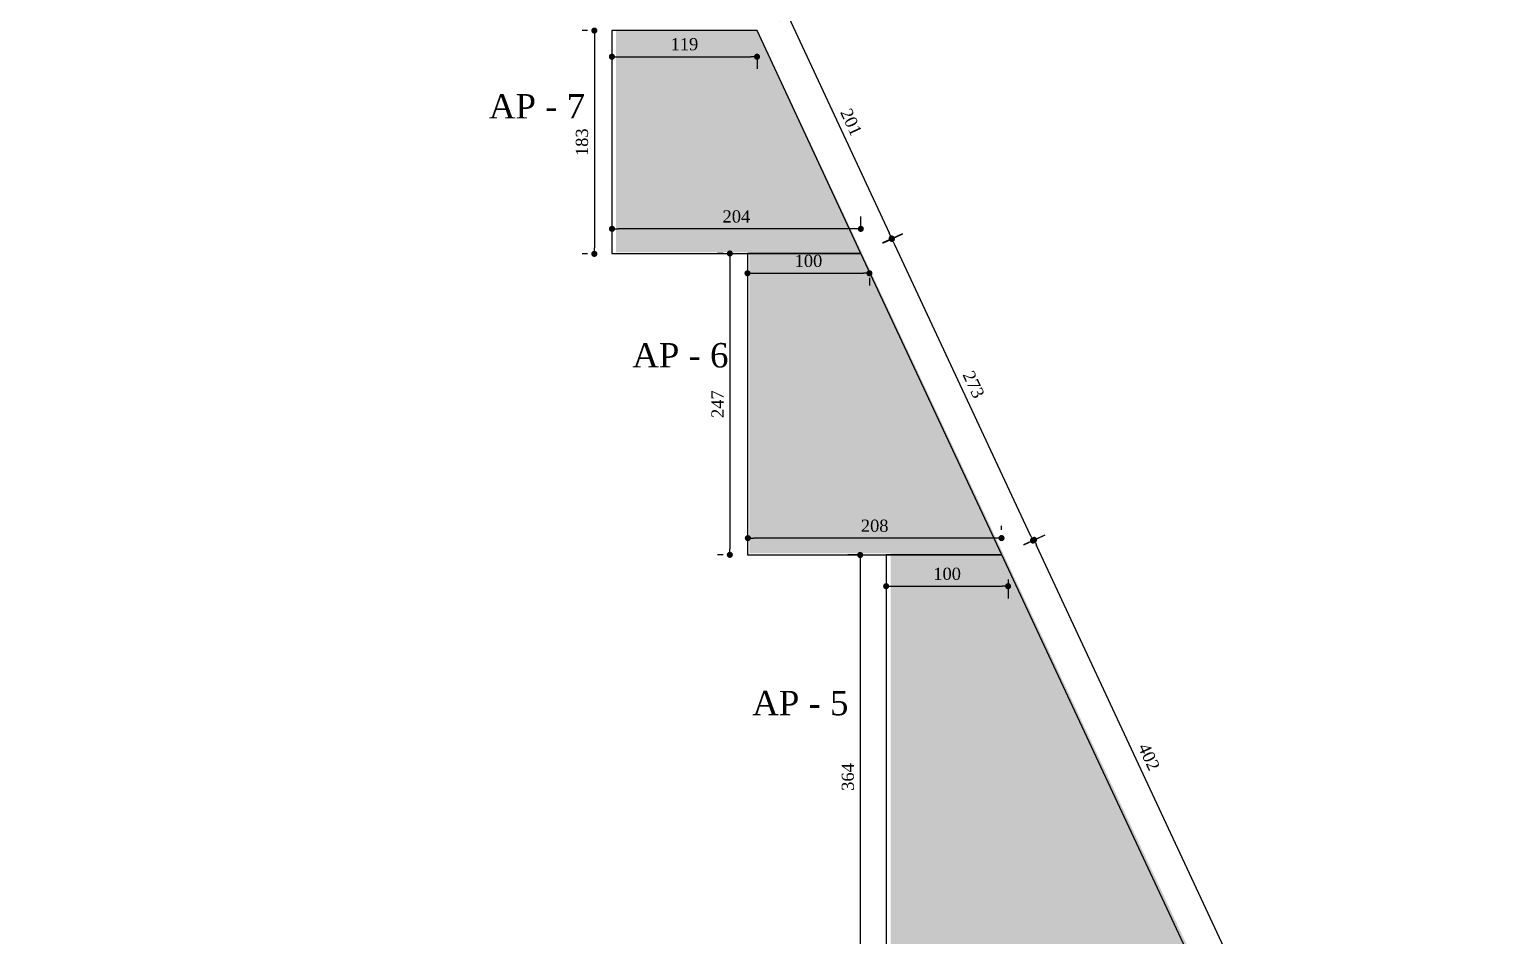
# Model space of a CAD drawing. Header units: centimetres. Extents: x -48696 to 156237, y -5617 to 29024.
# Drawn here: x -47853 to -46653, y 10292 to 11035 of the extents above; entities that cross this region are included whole.
import ezdxf

# ---------------------------------------------------------------- set-up
doc = ezdxf.new("R2010")
doc.units = ezdxf.units.CM
doc.layers.add('Pilares Sub-solo', color=7, linetype='Continuous', lineweight=70)
doc.styles.add('Valéria', font='romantic.ttf', dxfattribs={"height": 10})
doc.dimstyles.new('Cota - 50', dxfattribs={"dimtxt": 10, "dimasz": 5, "dimexe": 10, "dimexo": 20, "dimgap": 5, "dimtad": 1, "dimtxsty": 'Valéria', "dimblk": 'DOT', "dimcen": 0, "dimclrd": 12, "dimclre": 12, "dimclrt": 2, "dimazin": 2, "dimtfac": 1, "dimtix": 1, "dimtmove": 0, "dimatfit": 3, "dimldrblk": 'DOT', "dimfxl": 1, "dimarcsym": 0})

# ---------------------------------------------------------------- blocks, each defined once
blk = doc.blocks.new('_Dot')
at = {"color": 0, "linetype": 'ByBlock', "lineweight": -2}
blk.add_line((-0.5, 0), (-1, 0), dxfattribs=at)
at = {"color": 0, "linetype": 'ByBlock', "const_width": 0.5}
blk.add_lwpolyline([(-0.25, 0, 1), (0.25, 0, 1)], format="xyb", close=True, dxfattribs=at)
blk = doc.blocks.new('*D1864')
at = {"color": 12, "lineweight": -2, "transparency": 16777216}
for p, q in [((-47037.7, 10612.2), (-47020.3, 10620.3)), ((-46861.5, 10256.3), (-47027.3, 10611.5)), ((-46867.7, 10247.9), (-46850.3, 10256))]:
    blk.add_line(p, q, dxfattribs=at)
at = {"layer": 'Defpoints', "color": 0, "transparency": 16777216}
for p in [(-47029.4, 10616.1), (-47055.9, 10603.7), (-46885.8, 10239.4)]:
    blk.add_point(p, dxfattribs=at)
at = {"color": 12, "lineweight": -2, "transparency": 16777216, "xscale": 5, "yscale": 5, "zscale": 5}
for p, rotation in [((-47029.4, 10616.1), 115.0210508183931), ((-46859.4, 10251.8), 295.0210508183931)]:
    blk.add_blockref('_Dot', p, dxfattribs=dict(at, rotation=rotation))
at = {"color": 2, "transparency": 16777216, "insert": (-46935.2, 10438.2), "char_height": 10, "attachment_point": 5, "rotation": 295.0211, "style": 'Valéria'}
blk.add_mtext('402', dxfattribs=at)
blk = doc.blocks.new('*D1865')
at = {"color": 12, "lineweight": -2, "transparency": 16777216}
for p, q in [((-47170.7, 10603.7), (-47182, 10603.7)), ((-47172, 10598.7), (-47172, 10244.7)), ((-47170.7, 10239.7), (-47182, 10239.7))]:
    blk.add_line(p, q, dxfattribs=at)
at = {"layer": 'Defpoints', "color": 0, "transparency": 16777216}
for p in [(-47150.7, 10603.7), (-47172, 10239.7), (-47150.7, 10239.7)]:
    blk.add_point(p, dxfattribs=at)
at = {"color": 12, "lineweight": -2, "transparency": 16777216, "xscale": 5, "yscale": 5, "zscale": 5}
for p, rotation in [((-47172, 10603.7), 90), ((-47172, 10239.7), 270)]:
    blk.add_blockref('_Dot', p, dxfattribs=dict(at, rotation=rotation))
at = {"color": 2, "transparency": 16777216, "insert": (-47182.1, 10421.7), "char_height": 10, "attachment_point": 5, "rotation": 90, "style": 'Valéria'}
blk.add_mtext('364', dxfattribs=at)
blk = doc.blocks.new('*D1866')
at = {"color": 12, "lineweight": -2, "transparency": 16777216}
for p, q in [((-47150.7, 10583.7), (-47150.7, 10568.1)), ((-47145.7, 10578.1), (-47055.7, 10578.1)), ((-47050.7, 10583.7), (-47050.7, 10568.1))]:
    blk.add_line(p, q, dxfattribs=at)
at = {"layer": 'Defpoints', "color": 0, "transparency": 16777216}
for p in [(-47150.7, 10603.7), (-47050.7, 10603.7), (-47050.7, 10578.1)]:
    blk.add_point(p, dxfattribs=at)
at = {"color": 12, "lineweight": -2, "transparency": 16777216, "xscale": 5, "yscale": 5, "zscale": 5, "rotation": 180}
blk.add_blockref('_Dot', (-47150.7, 10578.1), dxfattribs=at)
at = {"color": 12, "lineweight": -2, "transparency": 16777216, "xscale": 5, "yscale": 5, "zscale": 5}
blk.add_blockref('_Dot', (-47050.7, 10578.1), dxfattribs=at)
at = {"color": 2, "transparency": 16777216, "insert": (-47100.7, 10588.2), "char_height": 10, "attachment_point": 5, "style": 'Valéria'}
blk.add_mtext('100', dxfattribs=at)
blk = doc.blocks.new('*D1867')
at = {"color": 12, "lineweight": -2, "transparency": 16777216}
for p, q in [((-47153.3, 10859.3), (-47137, 10867)), ((-47143.9, 10858.2), (-47032.5, 10620)), ((-47037.7, 10612), (-47021.3, 10619.7))]:
    blk.add_line(p, q, dxfattribs=at)
at = {"layer": 'Defpoints', "color": 0, "transparency": 16777216}
for p in [(-47171.5, 10850.8), (-47030.3, 10615.5), (-47055.8, 10603.6)]:
    blk.add_point(p, dxfattribs=at)
at = {"color": 12, "lineweight": -2, "transparency": 16777216, "xscale": 5, "yscale": 5, "zscale": 5}
for p, rotation in [((-47146, 10862.7), 115.0719392708607), ((-47030.3, 10615.5), 295.0719392708607)]:
    blk.add_blockref('_Dot', p, dxfattribs=dict(at, rotation=rotation))
at = {"color": 2, "transparency": 16777216, "insert": (-47079, 10743.4), "char_height": 10, "attachment_point": 5, "rotation": 295.0719, "style": 'Valéria'}
blk.add_mtext('273', dxfattribs=at)
blk = doc.blocks.new('*D1868')
at = {"color": 12, "lineweight": -2, "transparency": 16777216}
for p, q in [((-47264.1, 10624.2), (-47264.1, 10627.5)), ((-47056.1, 10624.2), (-47056.1, 10627.5)), ((-47061.1, 10617.5), (-47259.1, 10617.5))]:
    blk.add_line(p, q, dxfattribs=at)
at = {"layer": 'Defpoints', "color": 0, "transparency": 16777216}
for p in [(-47264.1, 10617.5), (-47264.1, 10604.2), (-47056.1, 10604.2)]:
    blk.add_point(p, dxfattribs=at)
at = {"color": 12, "lineweight": -2, "transparency": 16777216, "xscale": 5, "yscale": 5, "zscale": 5, "rotation": 180}
blk.add_blockref('_Dot', (-47264.1, 10617.5), dxfattribs=at)
at = {"color": 12, "lineweight": -2, "transparency": 16777216, "xscale": 5, "yscale": 5, "zscale": 5}
blk.add_blockref('_Dot', (-47056.1, 10617.5), dxfattribs=at)
at = {"color": 2, "transparency": 16777216, "insert": (-47160.1, 10627.6), "char_height": 10, "attachment_point": 5, "style": 'Valéria'}
blk.add_mtext('208', dxfattribs=at)
blk = doc.blocks.new('*D1869')
at = {"color": 12, "lineweight": -2, "transparency": 16777216}
for p, q in [((-47284.4, 10850.8), (-47288.9, 10850.8)), ((-47278.9, 10845.8), (-47278.9, 10608.8)), ((-47284.4, 10603.8), (-47288.9, 10603.8))]:
    blk.add_line(p, q, dxfattribs=at)
at = {"layer": 'Defpoints', "color": 0, "transparency": 16777216}
for p in [(-47264.4, 10850.8), (-47278.9, 10603.8), (-47264.4, 10603.8)]:
    blk.add_point(p, dxfattribs=at)
at = {"color": 12, "lineweight": -2, "transparency": 16777216, "xscale": 5, "yscale": 5, "zscale": 5}
for p, rotation in [((-47278.9, 10850.8), 90), ((-47278.9, 10603.8), 270)]:
    blk.add_blockref('_Dot', p, dxfattribs=dict(at, rotation=rotation))
at = {"color": 2, "transparency": 16777216, "insert": (-47289, 10727.3), "char_height": 10, "attachment_point": 5, "rotation": 90, "style": 'Valéria'}
blk.add_mtext('247', dxfattribs=at)
blk = doc.blocks.new('*D1854')
at = {"color": 12, "lineweight": -2, "transparency": 16777216}
for p, q in [((-47264.4, 10830.8), (-47264.4, 10824.6)), ((-47259.4, 10834.6), (-47169.4, 10834.6)), ((-47164.4, 10830.8), (-47164.4, 10824.6))]:
    blk.add_line(p, q, dxfattribs=at)
at = {"layer": 'Defpoints', "color": 0, "transparency": 16777216}
for p in [(-47264.4, 10850.8), (-47164.4, 10850.8), (-47164.4, 10834.6)]:
    blk.add_point(p, dxfattribs=at)
at = {"color": 12, "lineweight": -2, "transparency": 16777216, "xscale": 5, "yscale": 5, "zscale": 5, "rotation": 180}
blk.add_blockref('_Dot', (-47264.4, 10834.6), dxfattribs=at)
at = {"color": 12, "lineweight": -2, "transparency": 16777216, "xscale": 5, "yscale": 5, "zscale": 5}
blk.add_blockref('_Dot', (-47164.4, 10834.6), dxfattribs=at)
at = {"color": 2, "transparency": 16777216, "insert": (-47214.4, 10844.7), "char_height": 10, "attachment_point": 5, "style": 'Valéria'}
blk.add_mtext('100', dxfattribs=at)
blk = doc.blocks.new('*D1855')
at = {"color": 12, "lineweight": -2, "transparency": 16777216}
for p, q in [((-47375.5, 10870.8), (-47375.5, 10881)), ((-47171.5, 10870.8), (-47171.5, 10881)), ((-47176.5, 10871), (-47370.5, 10871))]:
    blk.add_line(p, q, dxfattribs=at)
at = {"layer": 'Defpoints', "color": 0, "transparency": 16777216}
for p in [(-47375.5, 10871), (-47375.5, 10850.8), (-47171.5, 10850.8)]:
    blk.add_point(p, dxfattribs=at)
at = {"color": 12, "lineweight": -2, "transparency": 16777216, "xscale": 5, "yscale": 5, "zscale": 5, "rotation": 180}
blk.add_blockref('_Dot', (-47375.5, 10871), dxfattribs=at)
at = {"color": 12, "lineweight": -2, "transparency": 16777216, "xscale": 5, "yscale": 5, "zscale": 5}
blk.add_blockref('_Dot', (-47171.5, 10871), dxfattribs=at)
at = {"color": 2, "transparency": 16777216, "insert": (-47273.5, 10881.1), "char_height": 10, "attachment_point": 5, "style": 'Valéria'}
blk.add_mtext('204', dxfattribs=at)
blk = doc.blocks.new('*D1870')
at = {"color": 12, "lineweight": -2, "transparency": 16777216}
for p, q in [((-47395.6, 11033.5), (-47400, 11033.5)), ((-47390, 11028.5), (-47390, 10855.5)), ((-47395.5, 10850.5), (-47400, 10850.5))]:
    blk.add_line(p, q, dxfattribs=at)
at = {"layer": 'Defpoints', "color": 0, "transparency": 16777216}
for p in [(-47375.6, 11033.5), (-47390, 10850.5), (-47375.5, 10850.5)]:
    blk.add_point(p, dxfattribs=at)
at = {"color": 12, "lineweight": -2, "transparency": 16777216, "xscale": 5, "yscale": 5, "zscale": 5}
for p, rotation in [((-47390, 11033.5), 90), ((-47390, 10850.5), 270)]:
    blk.add_blockref('_Dot', p, dxfattribs=dict(at, rotation=rotation))
at = {"color": 2, "transparency": 16777216, "insert": (-47400.1, 10942), "char_height": 10, "attachment_point": 5, "rotation": 90, "style": 'Valéria'}
blk.add_mtext('183', dxfattribs=at)
blk = doc.blocks.new('*D1871')
at = {"color": 12, "lineweight": -2, "transparency": 16777216}
for p, q in [((-47238.3, 11041.9), (-47222, 11049.5)), ((-47228.9, 11040.8), (-47148.3, 10867.6)), ((-47153.5, 10859.7), (-47137.1, 10867.3))]:
    blk.add_line(p, q, dxfattribs=at)
at = {"layer": 'Defpoints', "color": 0, "transparency": 16777216}
for p in [(-47256.5, 11033.5), (-47146.2, 10863.1), (-47171.7, 10851.2)]:
    blk.add_point(p, dxfattribs=at)
at = {"color": 12, "lineweight": -2, "transparency": 16777216, "xscale": 5, "yscale": 5, "zscale": 5}
for p, rotation in [((-47231, 11045.3), 114.9621937027988), ((-47146.2, 10863.1), 294.9621937027988)]:
    blk.add_blockref('_Dot', p, dxfattribs=dict(at, rotation=rotation))
at = {"color": 2, "transparency": 16777216, "insert": (-47179.4, 10958.5), "char_height": 10, "attachment_point": 5, "rotation": 294.9622, "style": 'Valéria'}
blk.add_mtext('201', dxfattribs=at)
blk = doc.blocks.new('*D1845')
at = {"color": 12, "lineweight": -2, "transparency": 16777216}
for p, q in [((-47375.6, 11013.5), (-47375.6, 11002.1)), ((-47370.6, 11012.1), (-47261.6, 11012.1)), ((-47256.6, 11013.5), (-47256.6, 11002.1))]:
    blk.add_line(p, q, dxfattribs=at)
at = {"layer": 'Defpoints', "color": 0, "transparency": 16777216}
for p in [(-47375.6, 11033.5), (-47256.6, 11033.5), (-47256.6, 11012.1)]:
    blk.add_point(p, dxfattribs=at)
at = {"color": 12, "lineweight": -2, "transparency": 16777216, "xscale": 5, "yscale": 5, "zscale": 5, "rotation": 180}
blk.add_blockref('_Dot', (-47375.6, 11012.1), dxfattribs=at)
at = {"color": 12, "lineweight": -2, "transparency": 16777216, "xscale": 5, "yscale": 5, "zscale": 5}
blk.add_blockref('_Dot', (-47256.6, 11012.1), dxfattribs=at)
at = {"color": 2, "transparency": 16777216, "insert": (-47316.1, 11022.3), "char_height": 10, "attachment_point": 5, "style": 'Valéria'}
blk.add_mtext('119', dxfattribs=at)

msp = doc.modelspace()

# ---------------------------------------------------------------- hatches: boundary and pattern name
h = msp.add_hatch()
h.set_pattern_fill('GRASS2', color=74, scale=15, pattern_type=2)
h.set_pattern_definition([(360, (-31988.858, -1586.157), (15, 15), [2.25, -0.45, 0.6, -0.45, 2.25, -9]), (360, (-31989.608, -1585.707), (15, 15), [1.5, -1.125, 2.25, -1.125, 1.5, -7.5]), (360, (-31984.358, -1579.707), (15, 15), [1.875, -0.75, 1.875, -10.5]), (360, (-31991.858, -1576.707), (15, 15), [0.75, -1.5, 0.75, -12]), (90, (-31990.358, -1576.707), (-15, 15), [1.35, -13.65]), (90, (-31985.858, -1585.707), (-15, 15), [1.5, -13.5]), (90, (-31982.108, -1579.707), (-15, 15), [1.5, -13.5]), (45, (-31983.908, -1585.857), (9e-15, 15), [1.5, -19.713203]), (135, (-31987.808, -1585.857), (-15, 9e-15), [1.5, -19.713203]), (63.43495, (-31984.358, -1585.782), (8e-10, 15), [1.5, -32.04102]), (75.963757, (-31985.1082, -1585.7068), (5e-10, 15), [1.5, -60.346584]), (75.963757, (-31981.3582, -1579.7068), (5e-10, 15), [1.2, -60.646584]), (75.963757, (-31990.0582, -1576.7068), (5e-10, 15), [1.05, -60.796584]), (104.036243, (-31986.6082, -1585.7068), (-5e-10, 15), [1.5, -60.346584]), (104.036243, (-31982.8582, -1579.7068), (-5e-10, 15), [1.2, -60.646584]), (104.036243, (-31990.6582, -1576.7068), (-5e-10, 15), [1.05, -60.796584]), (116.56505, (-31987.358, -1585.782), (-6e-09, 15), [1.5, -32.041002])])
h.paths.add_polyline_path([(-47467.36986, 9749.88833), (-47853.37075, 9749.88833), (-47853.37075, 9999.78841), (-47467.36986, 9999.78841)])
h.paths.add_polyline_path([(-47348.37061, 9999.88117), (-47367.36986, 9999.88117), (-47367.36986, 9749.88833), (-47348.37061, 9749.88833)])
h.paths.add_polyline_path([(-47199.33466, 9764.15322), (-47225.89845, 9762.23389), (-47248.85063, 9763.59737), (-47248.85063, 9754.99114), (-47199.33466, 9754.99114)])
h.paths.add_polyline_path([(-46940.46705, 9760.71203), (-46968.34714, 9757.93402), (-46999.33466, 9761.67896), (-46999.33466, 9754.99114), (-46940.46705, 9754.99114)])
h.paths.add_polyline_path([(-46840.01049, 10147.64839), (-46839.92873, 9749.99678), (-46653.28943, 9750.08599)])
h.paths.add_polyline_path([(-46879.2158, 9818.14257), (-46841.82239, 9818.14257), (-46841.82239, 9810.08599), (-46840.01049, 9810.08599), (-46840.01049, 9820.08599), (-46879.2158, 9820.08599)])
h.paths.add_polyline_path([(-47138.1706, 9818.14257), (-47055.92381, 9818.14257), (-47055.92381, 9820.93818), (-47138.1706, 9820.93818)])
h.paths.add_polyline_path([(-47135.24626, 9887.39034), (-47057.55297, 9887.39034), (-47057.55297, 9890.73873), (-47135.24626, 9890.73873)])
h.paths.add_polyline_path([(-47134.70108, 9957.22772), (-47057.76816, 9957.22772), (-47057.76816, 9962.01736), (-47134.70108, 9962.01736)])
h.paths.add_polyline_path([(-47134.65214, 10028.50635), (-47057.71822, 10028.50635), (-47057.71822, 10032.09588), (-47134.65214, 10032.09588)])
h.paths.add_polyline_path([(-47134.67603, 10098.58486), (-47057.49261, 10098.58486), (-47057.49261, 10100.90136), (-47134.67603, 10100.90136)])
h.paths.add_polyline_path([(-47134.97507, 10167.39034), (-47056.0233, 10167.39034), (-47056.0233, 10170.79844), (-47134.97507, 10170.79844)])
h.paths.add_polyline_path([(-47338.27284, 10167.49687), (-47313.79383, 10167.49687), (-47313.79383, 10170.90136), (-47338.27086, 10170.90136)])
h.paths.add_polyline_path([(-47338.31309, 10098.49375), (-47315.1118, 10098.49375), (-47315.1118, 10100.90136), (-47338.31168, 10100.90136)])
h.paths.add_polyline_path([(-47348.23002, 10027.39035), (-47315.25986, 10027.39035), (-47315.25986, 10030.90136), (-47348.23003, 10030.90136), (-47348.23003, 10020.90136), (-47348.23002, 10020.90136)])
h.paths.add_polyline_path([(-47348.23002, 9957.39035), (-47315.3089, 9957.39035), (-47315.3089, 9960.90136), (-47348.23003, 9960.90136), (-47348.23003, 9950.90136), (-47348.23002, 9950.90136)])
h.paths.add_polyline_path([(-47348.23003, 9887.39035), (-47315.07774, 9887.39035), (-47315.07774, 9890.90136), (-47348.23003, 9890.90136)])
h.paths.add_polyline_path([(-47348.37061, 9817.39035), (-47312.48669, 9817.39035), (-47312.48669, 9821.29334), (-47348.37061, 9821.29334)])
h.paths.add_polyline_path([(-46877.11968, 10028.50634), (-46842.47036, 10028.50634), (-46842.47036, 10020.08599), (-46840.01049, 10020.08599), (-46840.01049, 10030.08599), (-46877.11968, 10030.08599)])
h.paths.add_polyline_path([(-46877.11163, 10098.58485), (-46842.47039, 10098.58485), (-46842.47039, 10090.08599), (-46840.01049, 10090.08599), (-46840.01049, 10100.08599), (-46877.11163, 10100.08599)])
h.paths.add_polyline_path([(-46877.86532, 10167.39033), (-46851.0585, 10167.39033), (-46851.0585, 10171.17156), (-46877.86532, 10171.17156)])
h.paths.add_polyline_path([(-46942.47046, 10237.28741), (-46882.11079, 10237.28741), (-47256.39735, 11034.21018), (-47372.14012, 11034.21018), (-47372.14012, 10851.72025), (-47262.91707, 10851.68849), (-47262.91707, 10605.03506), (-47147.06581, 10605.03506), (-47147.06581, 10240.90136), (-47338.23003, 10240.90136), (-47338.23114, 10238.99928), (-47247.95111, 10238.99928), (-47247.95111, 10233.58515), (-47237.47796, 10234.65969), (-47224.13586, 10234.91351), (-47213.53757, 10234.34366), (-47200.00106, 10233.49105), (-47200.00106, 10237.28742), (-47000.00106, 10237.28742), (-47000.00106, 10230.79844), (-46997.6796, 10230.79844), (-46997.36454, 10228.94291), (-46978.48446, 10231.60993), (-46965.92061, 10231.60993), (-46942.47046, 10229.73449)])
h.paths.add_polyline_path([(-46877.77666, 9887.39033), (-46841.82242, 9887.39033), (-46841.82242, 9880.08599), (-46840.01049, 9880.08599), (-46840.01049, 9890.08599), (-46877.77666, 9890.08599)])
h.paths.add_polyline_path([(-46877.16857, 9957.22771), (-46843.00458, 9957.22771), (-46843.00458, 9950.08599), (-46840.01049, 9950.08599), (-46840.01049, 9960.08599), (-46877.16857, 9960.08599)])

# ---------------------------------------------------------------- linework, layer by layer
for points in [[(-47256.47832, 11033.46428), (-47375.58026, 11033.46428), (-47375.58026, 10850.83018), (-47171.46131, 10850.83018), (-47256.47832, 11033.46428)], [(-47171.46131, 10850.83018), (-47264.41367, 10850.83018), (-47264.41367, 10603.72861), (-47055.858, 10603.72861), (-47171.46131, 10850.83018)], [(-47055.858, 10603.72861), (-47150.70844, 10603.72861), (-47150.70844, 10239.4408), (-46885.57871, 10239.4408), (-47055.858, 10603.72861)]]:
    msp.add_lwpolyline(points)

# ---------------------------------------------------------------- texts
at = {"layer": 'Pilares Sub-solo', "color": 7, "char_height": 20, "attachment_point": 1, "style": 'Valéria'}
for s, insert in [('{\\C1;AP - 7}', (-47476.48971, 10981.4521)), ('{\\C1;AP - 6}', (-47358.90169, 10777.39822)), ('{\\C1;AP - 5}', (-47260.51093, 10492.32006))]:
    msp.add_mtext_dynamic_manual_height_columns(s, width=228.393323, gutter_width=50, heights=[9.00998], dxfattribs=dict(at, insert=insert))

# ---------------------------------------------------------------- dimensions: what is measured, and where the dimension line sits
for p1, p2, distance, picture, middle in [((-47256.47832, 11033.46428), (-47171.65227, 10851.2404), 28.08317, '*D1871', (-47179.43902, 10958.47103)), ((-47171.46131, 10850.83018), (-47055.77596, 10603.55321), 28.08083, '*D1867', (-47079.03212, 10743.37255)), ((-46885.82483, 10239.4408), (-47055.85122, 10603.71408), -29.21306, '*D1864', (-46935.20448, 10438.20958))]:
    dim = msp.add_aligned_dim(p1=p1, p2=p2, distance=distance, dimstyle='Cota - 50')
    dim.commit()
    dim.dimension.update_dxf_attribs({"geometry": picture, "text_midpoint": middle})
for base, p1, p2, picture, middle in [((-47389.99669, 10850.46432), (-47375.58026, 11033.46428), (-47375.46107, 10850.46432), '*D1870', (-47400.10024, 10941.9643)), ((-47278.92041, 10603.83018), (-47264.41367, 10850.83018), (-47264.41367, 10603.83018), '*D1869', (-47289.02396, 10727.33018)), ((-47171.99169, 10239.72861), (-47150.70844, 10603.72861), (-47150.70844, 10239.72861), '*D1865', (-47182.13962, 10421.72861))]:
    dim = msp.add_linear_dim(base=base, p1=p1, p2=p2, angle=90, dimstyle='Cota - 50')
    dim.commit()
    dim.dimension.update_dxf_attribs({"geometry": picture, "text_midpoint": middle})
for base, p1, p2, picture, middle in [((-47256.58026, 11012.12239), (-47375.58026, 11033.46428), (-47256.58026, 11033.46428), '*D1845', (-47316.08026, 11022.28511)), ((-47375.46131, 10871.02049), (-47171.46131, 10850.83018), (-47375.46131, 10850.83018), '*D1855', (-47273.46131, 10881.13144)), ((-47164.41367, 10834.62239), (-47264.41367, 10850.83018), (-47164.41367, 10850.83018), '*D1854', (-47214.41367, 10844.73334)), ((-47264.06467, 10617.50315), (-47056.06467, 10604.17037), (-47264.06467, 10604.17037), '*D1868', (-47160.06467, 10627.6141)), ((-47050.70844, 10578.05571), (-47150.70844, 10603.71408), (-47050.70844, 10603.7294), '*D1866', (-47100.70844, 10588.16666))]:
    dim = msp.add_linear_dim(base=base, p1=p1, p2=p2, dimstyle='Cota - 50')
    dim.commit()
    dim.dimension.update_dxf_attribs({"geometry": picture, "text_midpoint": middle})

doc.saveas('drawing.dxf')
